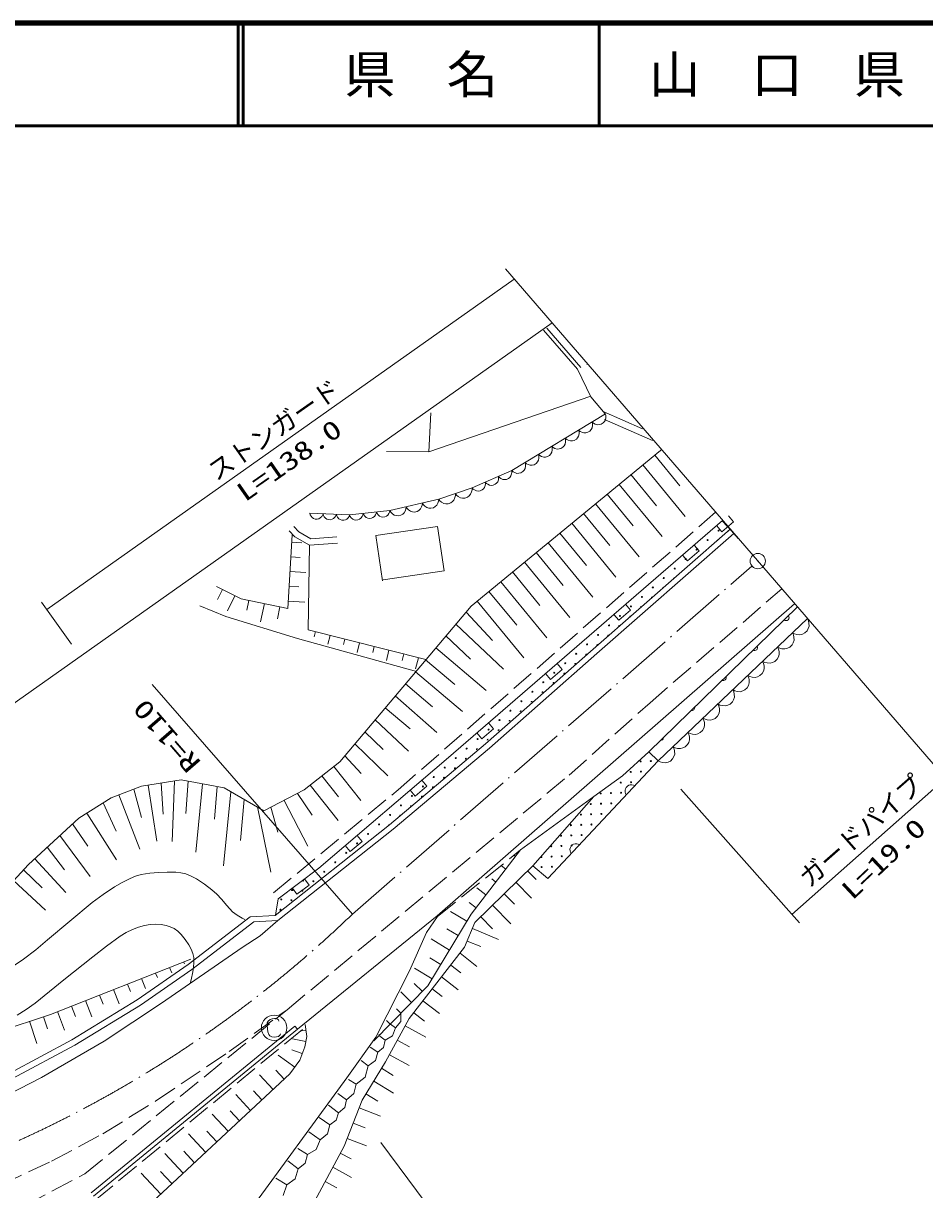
# Model space of a CAD drawing. Units: millimetres, scale not verified. Extents: x 40000 to 680000, y 20000 to 380000.
# Drawn here: x 276788 to 364793, y 266086 to 380000 of the extents above; entities that cross this region are included whole.
import ezdxf
from ezdxf.enums import TextEntityAlignment as Align

# ---------------------------------------------------------------- set-up
doc = ezdxf.new("R2010")
doc.units = ezdxf.units.MM
doc.header["$LTSCALE"] = 1000
doc.linetypes.add('USER1', pattern=[3, 2.25, -0.75])
doc.linetypes.add('USER3', pattern=[7.000001, 5.508197, -0.688525, 0.114754, -0.688525])
for name, color, linetype, lineweight in [('M-TTL', 2, 'Continuous', 140), ('M-TTL-LINE', 7, 'Continuous', 50), ('S-BGD', 1, 'Continuous', 13), ('S-BGD-HTXT', 6, 'Continuous', 13), ('S-BMK', 3, 'USER3', 13)]:
    doc.layers.add(name, color=color, linetype=linetype, lineweight=lineweight)
doc.layers.add('M-TTL-TXT', color=7, linetype='Continuous')
doc.styles.add('ＭＳ ゴシック', font='')
doc.styles.get('ＭＳ ゴシック').set_extended_font_data('MS Gothic')

# ---------------------------------------------------------------- blocks, each defined once
blk = doc.blocks.new('BUHIN11')
at = {"layer": 'S-BGD'}
blk.add_lwpolyline([(600, 20), (556, -120), (488, -239), (379, -375), (249, -451), (110, -498), (-76, -504), (-219, -467), (-353, -399), (-474, -271), (-550, -156), (-600, -20)], dxfattribs=at)
blk = doc.blocks.new('BUHIN21')
at = {"layer": 'S-BGD'}
blk.add_lwpolyline([(748, -59), (807, 689), (-689, 807), (-748, 59)], dxfattribs=at)
blk = doc.blocks.new('BUHIN22')
at = {"layer": 'S-BGD'}
blk.add_lwpolyline([(748, -54), (802, 694), (-694, 802), (-748, 54)], dxfattribs=at)
blk = doc.blocks.new('BUHIN24')
at = {"layer": 'S-BGD'}
blk.add_lwpolyline([(1007, -24), (937, 210), (821, 409), (630, 635), (411, 761), (176, 842), (-136, 850), (-375, 780), (-599, 664), (-800, 447), (-921, 253), (-1007, 24)], dxfattribs=at)
blk = doc.blocks.new('BUHIN25')
at = {"layer": 'S-BGD'}
blk.add_lwpolyline([(438, -478), (515, -341), (555, -199), (575, -9), (536, 148), (469, 294), (333, 442), (195, 521), (41, 574), (-149, 571), (-293, 540), (-438, 478)], dxfattribs=at)
blk = doc.blocks.new('BUHIN26')
at = {"layer": 'S-BGD'}
blk.add_lwpolyline([(516, -413), (572, -263), (590, -113), (581, 81), (517, 234), (427, 369), (267, 497), (115, 555), (-48, 584), (-240, 551), (-380, 498), (-516, 413)], dxfattribs=at)
blk = doc.blocks.new('BUHIN27')
at = {"layer": 'S-BGD'}
blk.add_lwpolyline([(690, -432), (738, -241), (739, -54), (699, 182), (599, 359), (470, 513), (256, 647), (61, 696), (-142, 708), (-372, 641), (-536, 556), (-690, 432)], dxfattribs=at)
blk = doc.blocks.new('BUHIN28')
at = {"layer": 'S-BGD'}
blk.add_lwpolyline([(774, -376), (803, -170), (783, 26), (715, 270), (590, 446), (436, 592), (196, 709), (-14, 739), (-230, 729), (-464, 632), (-626, 524), (-774, 376)], dxfattribs=at)
blk = doc.blocks.new('BUHIN29')
at = {"layer": 'S-BGD'}
blk.add_lwpolyline([(654, -259), (664, -89), (636, 69), (566, 264), (453, 399), (319, 509), (116, 589), (-57, 601), (-232, 580), (-416, 486), (-542, 389), (-654, 259)], dxfattribs=at)
blk = doc.blocks.new('BUHIN30')
at = {"layer": 'S-BGD'}
blk.add_lwpolyline([(742, -183), (728, 2), (675, 168), (570, 367), (429, 496), (268, 595), (38, 652), (-150, 639), (-335, 590), (-520, 462), (-641, 339), (-742, 183)], dxfattribs=at)
blk = doc.blocks.new('BUHIN53')
at = {"layer": 'S-BGD'}
blk.add_lwpolyline([(-799, -129), (-833, -253), (-818, -376), (-767, -503), (-677, -621), (-485, -771), (-309, -861), (-67, -876), (135, -812), (328, -646), (706, -163), (828, 74), (850, 255), (789, 470), (642, 648), (455, 795), (301, 892), (192, 905), (73, 895), (-10, 849)], dxfattribs=at)
blk.add_circle((0, 0), 1244, dxfattribs=at)
blk = doc.blocks.new('BUHIN55')
at = {"layer": 'S-BGD'}
for radius in [746, 22.5]:
    blk.add_circle((0, 0), radius, dxfattribs=at)

msp = doc.modelspace()

# ---------------------------------------------------------------- linework, layer by layer
at = {"layer": 'M-TTL'}
msp.add_line((680000, 380000), (40000, 380000), dxfattribs=at)
at = {"layer": 'M-TTL-LINE'}
for p, q in [((297750, 380000), (297750, 370000)), ((298250, 380000), (298250, 370000)), ((333000, 380000), (333000, 370000)), ((40000, 370000), (680000, 370000))]:
    msp.add_line(p, q, dxfattribs=at)
at = {"layer": 'S-BGD'}
for p, q in [((327565, 350044), (330883, 346221)), ((327913, 350220), (331231, 346398)), ((331809, 346720), (331851, 346769)), ((330883, 346221), (332185, 343528)), ((316369, 338143), (332210, 343598)), ((332185, 343528), (333596, 341855)), ((316369, 338143), (316574, 341959)), ((324470, 336315), (333623, 341853)), ((333412, 342074), (337256, 340388)), ((333529, 341310), (338229, 339262)), ((339003, 338285), (339107, 338363)), ((312238, 338176), (316369, 338143)), ((320508, 323089), (339010, 338294)), ((338432, 337819), (340894, 334823)), ((320596, 334641), (324470, 336315)), ((337275, 336869), (341409, 331839)), ((334963, 334968), (339156, 329865)), ((336119, 335919), (338617, 332879)), ((317343, 333514), (320596, 334641)), ((333806, 334018), (336340, 330934)), ((312583, 332419), (317343, 333514)), ((332650, 333068), (336904, 327892)), ((304761, 332151), (308645, 331981)), ((308645, 331981), (312583, 332419)), ((331493, 332117), (334064, 328990)), ((303293, 329857), (302751, 330447)), ((303193, 330853), (303673, 330330)), ((317228, 330865), (311191, 329969)), ((317872, 326531), (317228, 330865)), ((318299, 308291), (345054, 331451)), ((330337, 331167), (334651, 325918)), ((332432, 318866), (345817, 330590)), ((345041, 331379), (345095, 331426)), ((345932, 330442), (345041, 331379)), ((345054, 331451), (346598, 329686)), ((302601, 322859), (303042, 330035)), ((302998, 329317), (303991, 329256)), ((304724, 329030), (303293, 329857)), ((303673, 330330), (304863, 329642)), ((307456, 329239), (304724, 329030)), ((304863, 329642), (307410, 329837)), ((311191, 329969), (311845, 325560)), ((328024, 329266), (332398, 323944)), ((329181, 330217), (331787, 327045)), ((346176, 330173), (332795, 318452)), ((304724, 329030), (304592, 320767)), ((326868, 328316), (329510, 325101)), ((302910, 327882), (303808, 327827)), ((325712, 327366), (330146, 321970)), ((302822, 326447), (304366, 326352)), ((311912, 325646), (317872, 326531)), ((324555, 326415), (327234, 323156)), ((295636, 325002), (298057, 323801)), ((296241, 324701), (295753, 323718)), ((302733, 325012), (303688, 324953)), ((323399, 325465), (327893, 319997)), ((297452, 324101), (296721, 322627)), ((298057, 323801), (302601, 322859)), ((298814, 323644), (298614, 322678)), ((302645, 323576), (304282, 323476)), ((321086, 323564), (325641, 318023)), ((322243, 324515), (324957, 321212)), ((294025, 323101), (296565, 322082)), ((300329, 323330), (299957, 321537)), ((301844, 323016), (301598, 321830)), ((307677, 307867), (320508, 323089)), ((317181, 292825), (352094, 323317)), ((320015, 322504), (322607, 319713)), ((337848, 308848), (352370, 322998)), ((352216, 323145), (352232, 323159)), ((296565, 322082), (303564, 319916)), ((319028, 321333), (323667, 316910)), ((338762, 307972), (353339, 321876)), ((353447, 321749), (353375, 321834)), ((304592, 320767), (316079, 317859)), ((305310, 320586), (305184, 320088)), ((306746, 320222), (306527, 319359)), ((318041, 320162), (320435, 317892)), ((303564, 319916), (315161, 316710)), ((308182, 319859), (308045, 319320)), ((309618, 319495), (309381, 318562)), ((311054, 319131), (310907, 318551)), ((317054, 318991), (321994, 314827)), ((312489, 318768), (312236, 317766)), ((313925, 318404), (313768, 317782)), ((315361, 318041), (315090, 316969)), ((321929, 309625), (332432, 318866)), ((332795, 318452), (322288, 309209)), ((316067, 317820), (318924, 315412)), ((315080, 316649), (319664, 312785)), ((314093, 315478), (316736, 313250)), ((313106, 314307), (317173, 310735)), ((312119, 313136), (314549, 311088)), ((311132, 311965), (314404, 308901)), ((310145, 310794), (311928, 309077)), ((309158, 309624), (312363, 306497)), ((312554, 301706), (321929, 309625)), ((322288, 309209), (312902, 301281)), ((335305, 306518), (337848, 308848)), ((337848, 308848), (338762, 307972)), ((338762, 307972), (337848, 308848)), ((304211, 305125), (307677, 307867)), ((305631, 297476), (318299, 308291)), ((308171, 308453), (309762, 306718)), ((338762, 307972), (328003, 296472)), ((305944, 306496), (307551, 304465)), ((307100, 307410), (309732, 304083)), ((332503, 304471), (335305, 306518)), ((285377, 304365), (288331, 305499)), ((288331, 305499), (292187, 306098)), ((288973, 305598), (289826, 300110)), ((290259, 305798), (290454, 302765)), ((291544, 305998), (291321, 300076)), ((292187, 306098), (296404, 305324)), ((292890, 305969), (292655, 302813)), ((294296, 305711), (293638, 299065)), ((295701, 305453), (295460, 302280)), ((296404, 305324), (300284, 303092)), ((304789, 305582), (307513, 302139)), ((282206, 302368), (285377, 304365)), ((286115, 304649), (288149, 299349)), ((287592, 305215), (288337, 302433)), ((297051, 304952), (296316, 297716)), ((298344, 304208), (297989, 300195)), ((300284, 303092), (304211, 305125)), ((303557, 304786), (304990, 302665)), ((325345, 299269), (332503, 304471)), ((326548, 297730), (332503, 304471)), ((284584, 303866), (285852, 301100)), ((299637, 303464), (300942, 297083)), ((300939, 303431), (301650, 301017)), ((302248, 304108), (304558, 299646)), ((277283, 297838), (282206, 302368)), ((282999, 302867), (285868, 298313)), ((281591, 301802), (283094, 299634)), ((301366, 292850), (312554, 301706)), ((312902, 301281), (301638, 292364)), ((280360, 300669), (283327, 296674)), ((279129, 299537), (280803, 297320)), ((325345, 299269), (320504, 292999)), ((324861, 298642), (324744, 298732)), ((272445, 292610), (277283, 297838)), ((277899, 298404), (280941, 295098)), ((301676, 294489), (305631, 297476)), ((320881, 292188), (326594, 297793)), ((323893, 297388), (323470, 297715)), ((328003, 296472), (326548, 297730)), ((275832, 296269), (278950, 293384)), ((276799, 297315), (278623, 295558)), ((322925, 296134), (322534, 296436)), ((326023, 297232), (326858, 296381)), ((321957, 294880), (321077, 295559)), ((324880, 296111), (326408, 294554)), ((301410, 292884), (301676, 294489)), ((320988, 293626), (320324, 294139)), ((323738, 294990), (324735, 293973)), ((298926, 292721), (301366, 292850)), ((303567, 281766), (317181, 292825)), ((316147, 291208), (317212, 292775)), ((320504, 292999), (316274, 285987)), ((320081, 292298), (318510, 293246)), ((322595, 293869), (324393, 292036)), ((292874, 288090), (298926, 292721)), ((299284, 292239), (293229, 287606)), ((301638, 292364), (299284, 292239)), ((299908, 290886), (301638, 292364)), ((319877, 289764), (320881, 292188)), ((321452, 292748), (322612, 291566)), ((298148, 289739), (299908, 290886)), ((314495, 287461), (316147, 291208)), ((318389, 289493), (316602, 290572)), ((319235, 290896), (318145, 291554)), ((320630, 291582), (323184, 290525)), ((290264, 284297), (298148, 289739)), ((314454, 282792), (319877, 289764)), ((320128, 290370), (321449, 289823)), ((279430, 283203), (293126, 288595)), ((292441, 288325), (292511, 288146)), ((317543, 288091), (316489, 288727)), ((319425, 289183), (321080, 287896)), ((287908, 284611), (292874, 288090)), ((293229, 287606), (288237, 284109)), ((289702, 287247), (289880, 286793)), ((291072, 287786), (291279, 287259)), ((311201, 280981), (314495, 287461)), ((316697, 286688), (314970, 287730)), ((318522, 288021), (319505, 287256)), ((286963, 286168), (287249, 285440)), ((288332, 286708), (288720, 285723)), ((316274, 285987), (311025, 280633)), ((315749, 285452), (314948, 286237)), ((317618, 286859), (319240, 285597)), ((284223, 285090), (284575, 284197)), ((285593, 285629), (286138, 284245)), ((314700, 284381), (313642, 285417)), ((316714, 285697), (317678, 284947)), ((281484, 284012), (281885, 282994)), ((281533, 280733), (287908, 284611)), ((288237, 284109), (281831, 280212)), ((282854, 284551), (283480, 282959)), ((284673, 280575), (290264, 284297)), ((313650, 283310), (313219, 283732)), ((315810, 284535), (317409, 283292)), ((272661, 280971), (279430, 283203)), ((277399, 282533), (278115, 280362)), ((278753, 282980), (279147, 281785)), ((280114, 283473), (280823, 281672)), ((312149, 278561), (314454, 282792)), ((312600, 282239), (312231, 282600)), ((313141, 281877), (313634, 282508)), ((313634, 282508), (313650, 283310)), ((314906, 283373), (315962, 282552)), ((283403, 265791), (303302, 282065)), ((283623, 265454), (303567, 281766)), ((303302, 282065), (303567, 281766)), ((304390, 281636), (303989, 281587)), ((304317, 282231), (304463, 281042)), ((313141, 281877), (312628, 282246)), ((312832, 281110), (313141, 281877)), ((314070, 282087), (316081, 280991)), ((275471, 277474), (281533, 280733)), ((278575, 277032), (284673, 280575)), ((304361, 280542), (303060, 280806)), ((304463, 281042), (304259, 280042)), ((308366, 277000), (311201, 280981)), ((311550, 281168), (311483, 281234)), ((312125, 280683), (311598, 281082)), ((311958, 279981), (312125, 280683)), ((312125, 280683), (312832, 281110)), ((313302, 280677), (314487, 280031)), ((281831, 280212), (275740, 276937)), ((303293, 278067), (301673, 279233)), ((304015, 279385), (303018, 279757)), ((304259, 280042), (303770, 278728)), ((311404, 279519), (310667, 280018)), ((311158, 278695), (311404, 279519)), ((311404, 279519), (311958, 279981)), ((312534, 279267), (314474, 278209)), ((303770, 278728), (302817, 277405)), ((310466, 278182), (309768, 278692)), ((309858, 274830), (312149, 278561)), ((310172, 277087), (310466, 278182)), ((310466, 278182), (311158, 278695)), ((273340, 274355), (278575, 277032)), ((302817, 277405), (285264, 261056)), ((298518, 263547), (308366, 277000)), ((301171, 275872), (299847, 277294)), ((302268, 276894), (301449, 277774)), ((309279, 276387), (308532, 276862)), ((309279, 276387), (310172, 277087)), ((311767, 277939), (312897, 277246)), ((300074, 274850), (299245, 275741)), ((309060, 275469), (309279, 276387)), ((311004, 276696), (312921, 275518)), ((298977, 273829), (297537, 275374)), ((308334, 274865), (307486, 275474)), ((308103, 270347), (309858, 274830)), ((308168, 274096), (308334, 274865)), ((308334, 274865), (309060, 275469)), ((310240, 275452), (311410, 274733)), ((296783, 271785), (295227, 273455)), ((297880, 272807), (296981, 273772)), ((307574, 273581), (306576, 274328)), ((307330, 272863), (307574, 273581)), ((307574, 273581), (308168, 274096)), ((309565, 274083), (311664, 273261)), ((306705, 272435), (305661, 273133)), ((306493, 271538), (306705, 272435)), ((306705, 272435), (307330, 272863)), ((308980, 272588), (310177, 272120)), ((294589, 269741), (292917, 271536)), ((295686, 270763), (294718, 271803)), ((305786, 270948), (304658, 271751)), ((305786, 270948), (306493, 271538)), ((304524, 269510), (303597, 270119)), ((303659, 262046), (308103, 270347)), ((304524, 269510), (305395, 270019)), ((305395, 270019), (305786, 270948)), ((308396, 271094), (310285, 270354)), ((292395, 267698), (290607, 269617)), ((293492, 268719), (292454, 269834)), ((303625, 268116), (302598, 268892)), ((304307, 268663), (304524, 269510)), ((307733, 269655), (308796, 269086)), ((290200, 265654), (288297, 267698)), ((291297, 266676), (290190, 267865)), ((303326, 267143), (303625, 268116)), ((303625, 268116), (304307, 268663)), ((306992, 268272), (308831, 267287)), ((302502, 266543), (301455, 267205)), ((302502, 266543), (303326, 267143)), ((306251, 266888), (307395, 266276)), ((302145, 265506), (302502, 266543))]:
    msp.add_line(p, q, dxfattribs=at)
at = {"layer": 'S-BGD', "linetype": 'USER1'}
for p, q in [((313396, 305143), (344385, 332248)), ((337980, 313649), (350847, 324763)), ((330085, 306573), (337980, 313649)), ((302543, 283662), (330085, 306573)), ((301205, 295069), (313396, 305143)), ((317212, 292775), (325345, 299269)), ((282785, 267629), (302543, 283662)), ((296883, 279574), (302543, 283662)), ((283776, 265034), (304342, 281990)), ((289707, 274741), (296883, 279574)), ((284547, 271536), (289707, 274741)), ((279534, 268871), (284547, 271536)), ((271875, 265249), (279534, 268871)), ((276930, 264525), (282785, 267629))]:
    msp.add_line(p, q, dxfattribs=at)
at = {"layer": 'S-BGD'}
for points in [[(331809, 346720), (331824, 346716), (331841, 346719), (331854, 346731), (331859, 346746), (331855, 346763)], [(344501, 330911), (344992, 330344), (346126, 331326), (345635, 331893)], [(275902, 287984), (276816, 288612), (277998, 289515), (279153, 290473), (281314, 292324), (283520, 294134), (284583, 294911), (285694, 295648), (286437, 296091), (287207, 296481), (287744, 296694), (288307, 296852), (289131, 296985), (289987, 297061), (290839, 297111), (291682, 297099), (292173, 297039), (292662, 296917), (293180, 296710), (293686, 296442), (294466, 295932), (295204, 295376), (295687, 294945), (296128, 294469), (296648, 293833), (297213, 293237), (297664, 292900), (298155, 292609), (298288, 292536), (298430, 292459)], [(303055, 295531), (303507, 294932), (304704, 295836), (304252, 296434)], [(276197, 283143), (277079, 283698), (277933, 284306), (280739, 286589), (283576, 288821), (284899, 289863), (286249, 290850), (286833, 291206), (287449, 291510), (288018, 291727), (288618, 291890), (289168, 291980), (289740, 292013), (290240, 291985), (290728, 291896), (291128, 291767), (291511, 291579), (291872, 291319), (292197, 291010), (292592, 290533), (292949, 290007), (293173, 289589), (293338, 289156), (293424, 288748), (293450, 288332), (293411, 287768), (293309, 287184), (293210, 286758), (293101, 286330)]]:
    msp.add_lwpolyline(points, dxfattribs=at)
for centre, radius in [((344666, 330454), 49.8), ((343597, 329529), 49.8), ((342528, 328603), 49.8), ((341458, 327678), 49.8), ((348500, 327482), 22.5), ((339320, 325826), 49.8), ((340389, 326752), 49.8), ((338251, 324901), 49.8), ((337181, 323975), 49.8), ((336112, 323050), 49.8), ((333974, 321198), 49.8), ((335043, 322124), 49.8), ((332904, 320273), 49.8), ((331835, 319347), 49.8), ((330766, 318422), 49.8), ((329697, 317496), 49.8), ((327558, 315645), 49.8), ((328627, 316570), 49.8), ((326489, 314719), 49.8), ((325420, 313794), 49.8), ((324350, 312868), 49.8), ((322212, 311017), 49.8), ((323281, 311943), 49.8), ((321143, 310091), 49.8), ((320073, 309166), 49.8), ((319004, 308240), 49.8), ((337056, 307915), 49.8), ((338056, 307948), 49.8), ((316866, 306389), 49.8), ((317935, 307315), 49.8), ((336090, 306882), 49.8), ((337090, 306916), 49.8), ((315796, 305463), 49.8), ((335124, 305850), 49.8), ((336123, 305883), 49.8), ((314727, 304538), 49.8), ((333158, 304784), 49.8), ((334158, 304817), 49.8), ((335157, 304850), 49.8), ((313658, 303612), 49.8), ((332192, 303751), 49.8), ((333192, 303784), 49.8), ((334191, 303818), 49.8), ((312589, 302687), 49.8), ((331226, 302718), 49.8), ((332225, 302752), 49.8), ((333225, 302785), 49.8), ((310450, 300835), 49.8), ((311519, 301761), 49.8), ((330260, 301686), 49.8), ((330293, 300686), 49.8), ((331259, 301719), 49.8), ((331292, 300719), 49.8), ((332259, 301752), 49.8), ((309381, 299910), 49.8), ((328327, 299620), 49.8), ((329294, 300653), 49.8), ((329327, 299653), 49.8), ((330326, 299687), 49.8), ((308312, 298984), 49.8), ((328361, 298621), 49.8), ((329360, 298654), 49.8), ((307243, 298059), 49.8), ((327394, 297588), 49.8), ((328394, 297621), 49.8), ((305104, 296208), 49.8), ((306173, 297133), 49.8), ((303037, 295354), 49.8), ((304035, 295282), 49.8), ((301968, 294428), 49.8), ((302966, 294356), 49.8), ((301896, 293431), 49.8)]:
    msp.add_circle(centre, radius, dxfattribs=at)
for centre, radius, start, end in [((345664, 330382), 49.8, 82.16831, 179.77333), ((344594, 329457), 49.8, 78.85334, 183.0883), ((343525, 328531), 49.8, 75.68147, 186.26017), ((342456, 327606), 49.8, 72.62696, 189.31468), ((340317, 325755), 49.8, 66.79405, 195.14759), ((341387, 326680), 49.8, 69.66982, 192.27182), ((339248, 324829), 49.8, 63.98656, 197.95508), ((338179, 323903), 49.8, 61.23638, 200.70526), ((337110, 322978), 49.8, 58.53415, 203.40749), ((336040, 322052), 49.8, 55.8717, 206.06994), ((351254, 321960), 298, 231.02653, 37.4893), ((333902, 320201), 49.8, 50.63793, 211.30371), ((334971, 321127), 49.8, 53.24181, 208.69984), ((332833, 319275), 49.8, 48.05407, 213.88757), ((348184, 319032), 298, 239.88093, 28.6349), ((331763, 318350), 49.8, 45.48463, 216.45702), ((330694, 317424), 49.8, 42.92425, 219.01739), ((328556, 315573), 49.8, 37.8101, 224.13154), ((329625, 316499), 49.8, 40.36778, 221.57386), ((345114, 316103), 298, 249.14008, 19.37575), ((327486, 314647), 49.8, 35.2461, 226.69554), ((326417, 313722), 49.8, 32.67054, 229.27111), ((325348, 312796), 49.8, 30.07795, 231.86369), ((342044, 313175), 298, 259.1617, 9.35412), ((323209, 310945), 49.8, 24.81817, 237.12347), ((324279, 311871), 49.8, 27.46257, 234.47907), ((322140, 310020), 49.8, 22.1379, 239.80374), ((338974, 310247), 298, 270.61431, 357.90151), ((321071, 309094), 49.8, 19.41413, 242.52751), ((320002, 308168), 49.8, 16.63817, 245.30347), ((318932, 307243), 49.8, 13.79994, 248.1417), ((316794, 305392), 49.8, 8.17483, 252.1731), ((317863, 306317), 49.8, 10.88757, 251.05408), ((315725, 304466), 49.8, 29.85204, 230.49588), ((314655, 303540), 49.8, 50.05187, 210.29606), ((313586, 302615), 49.8, 71.65908, 188.68885), ((312517, 301689), 49.8, 100.98368, 159.36424), ((327361, 298588), 49.8, 171.09627, 105.98665), ((304107, 296279), 49.8, 170.62107, 83.49246)]:
    msp.add_arc(centre, radius, start, end, dxfattribs=at)
at = {"layer": 'S-BGD-HTXT'}
for p, q in [((323856, 356031), (367528, 305438)), ((279080, 322748), (324727, 355022)), ((273106, 311644), (328416, 350749)), ((278558, 323478), (281506, 319355)), ((289351, 315418), (308919, 292996)), ((351836, 292952), (366829, 306248)), ((340973, 305202), (352557, 292140)), ((311696, 270702), (321531, 257455))]:
    msp.add_line(p, q, dxfattribs=at)
at = {"layer": 'S-BMK'}
msp.add_line((308919, 292996), (347934, 326989), dxfattribs=at)
at = {"layer": 'S-BMK', "linetype": 'Continuous'}
msp.add_circle((348500, 327482), 746, dxfattribs=at)
at = {"layer": 'S-BMK'}
msp.add_arc((227979, 377186), 116787, 291.04974, 313.87207, dxfattribs=at)

# ---------------------------------------------------------------- block references
at = {"rotation": 225}
for name, p in [('BUHIN30', (332969, 341457)), ('BUHIN30', (331662, 340666)), ('BUHIN30', (329046, 339084)), ('BUHIN30', (330354, 339875)), ('BUHIN30', (327739, 338293)), ('BUHIN30', (325123, 336711)), ('BUHIN30', (326431, 337502)), ('BUHIN29', (322533, 335478)), ('BUHIN29', (323824, 336036)), ('BUHIN28', (319783, 334359)), ('BUHIN29', (321242, 334920)), ('BUHIN27', (316550, 333332)), ('BUHIN28', (318156, 333796)), ('BUHIN25', (305409, 332123)), ('BUHIN25', (306703, 332066)), ('BUHIN25', (307998, 332010)), ('BUHIN26', (309301, 332054)), ('BUHIN26', (310614, 332200)), ('BUHIN26', (311927, 332346)), ('BUHIN27', (313377, 332601)), ('BUHIN27', (314963, 332967)), ('BUHIN22', (341709, 328556)), ('BUHIN55', (348500, 327482)), ('BUHIN22', (335021, 322766)), ('BUHIN24', (352610, 321181)), ('BUHIN24', (351152, 319790)), ('BUHIN24', (349695, 318400)), ('BUHIN22', (328332, 316976)), ('BUHIN24', (348237, 317009)), ('BUHIN24', (346779, 315619)), ('BUHIN24', (345322, 314229)), ('BUHIN24', (343864, 312838)), ('BUHIN24', (342407, 311448)), ('BUHIN22', (321643, 311186)), ('BUHIN24', (340949, 310057)), ('BUHIN24', (339491, 308667)), ('BUHIN21', (315132, 305587)), ('BUHIN11', (336073, 305097)), ('BUHIN21', (308798, 300179)), ('BUHIN11', (330693, 299347)), ('BUHIN53', (301276, 281893))]:
    msp.add_blockref(name, p, dxfattribs=at)

# ---------------------------------------------------------------- texts
at = {"layer": 'M-TTL-TXT', "style": 'ＭＳ ゴシック'}
for s, p in [('県\u3000名', (315625, 375000)), ('山\u3000口\u3000県', (350375, 375000))]:
    msp.add_text(s, height=3666, dxfattribs=at).set_placement(p, align=Align.MIDDLE_CENTER)
at = {"layer": 'S-BGD-HTXT', "style": 'ＭＳ ゴシック'}
for s, rotation, p in [('ストンガード', 35, (295929, 334784)), ('ガードパイプ', 41.3, (353897, 295111))]:
    msp.add_text(s, height=1833, rotation=rotation, dxfattribs=at).set_placement(p, align=Align.BOTTOM_LEFT)
at = {"layer": 'S-BGD-HTXT', "style": 'ＭＳ ゴシック', "width": 1.35}
for s, rotation, p in [('L=138.0', 34.9, (298746, 332749)), ('R=110', 130.9, (294646, 308165)), ('L=19.0', 43.2, (358100, 293882))]:
    msp.add_text(s, height=1833, rotation=rotation, dxfattribs=at).set_placement(p, align=Align.BOTTOM_LEFT)

doc.saveas('drawing.dxf')
